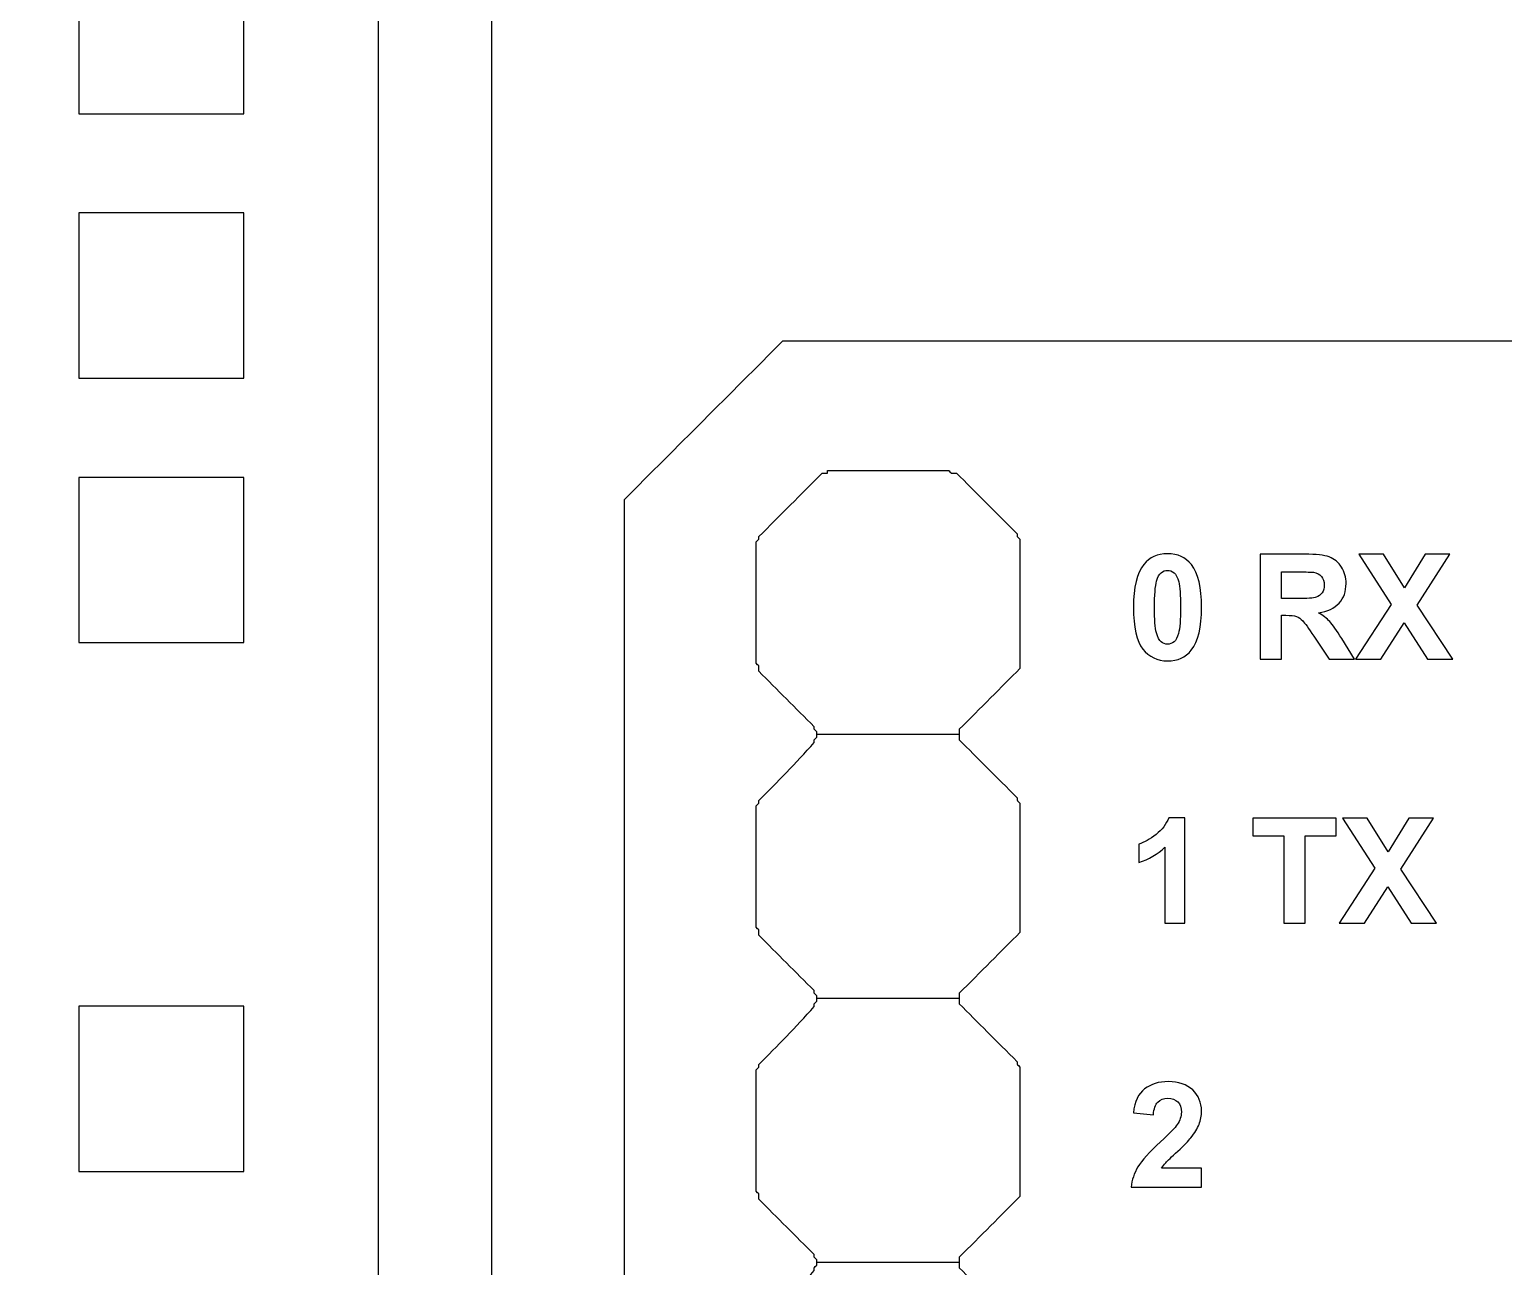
# Model space of a CAD drawing. Extents: x -1020 to 856, y -646 to 1108.
# Drawn here: x 389.91 to 404.08, y 738.81 to 750.69 of the extents above; entities that cross this region are included whole.
import ezdxf

# ---------------------------------------------------------------- set-up
doc = ezdxf.new("R2010")
doc.units = 0
doc.header["$MEASUREMENT"] = 0
doc.layers.add('LAYER_1', color=7, linetype='CONTINUOUS')

msp = doc.modelspace()

# ---------------------------------------------------------------- linework, layer by layer
at = {"layer": 'LAYER_1', "color": 250}
for points, knots in [([(581.5, 670), (581.5, 670), (581.5, 793), (581.5, 793), (581.5, 793), (581.5, 795.761), (579.261, 798), (576.5, 798), (576.5, 798), (576.5, 798), (333.5, 798), (333.5, 798), (333.5, 798), (330.739, 798), (328.5, 795.761), (328.5, 793), (328.5, 793), (328.5, 793), (328.5, 670), (328.5, 670), (328.5, 670), (328.5, 667.239), (330.739, 665), (333.5, 665), (333.5, 665), (333.5, 665), (576.5, 665), (576.5, 665), (576.5, 665), (579.261, 665), (581.5, 667.239), (581.5, 670)], [0, 0, 0, 0, 0.125, 0.125, 0.125, 0.125, 0.25, 0.25, 0.25, 0.25, 0.375, 0.375, 0.375, 0.375, 0.5, 0.5, 0.5, 0.5, 0.625, 0.625, 0.625, 0.625, 0.75, 0.75, 0.75, 0.75, 0.875, 0.875, 0.875, 0.875, 1, 1, 1, 1]), ([(385.4614, 762.11), (385.4614, 762.11), (394.3514, 762.11), (394.3514, 762.11), (394.3514, 762.11), (394.3514, 762.11), (394.3514, 678.29), (394.3514, 678.29), (394.3514, 678.29), (394.3514, 678.29), (385.4614, 678.29), (385.4614, 678.29), (385.4614, 678.29), (385.4614, 678.29), (385.4614, 762.11), (385.4614, 762.11)], [0, 0, 0, 0, 0.25, 0.25, 0.25, 0.25, 0.5, 0.5, 0.5, 0.5, 0.75, 0.75, 0.75, 0.75, 1, 1, 1, 1]), ([(390.3827, 751.4697), (390.3827, 751.4697), (391.9702, 751.4697), (391.9702, 751.4697), (391.9702, 751.4697), (391.9702, 751.4697), (391.9702, 749.8822), (391.9702, 749.8822), (391.9702, 749.8822), (391.9702, 749.8822), (390.3827, 749.8822), (390.3827, 749.8822), (390.3827, 749.8822), (390.3827, 749.8822), (390.3827, 751.4697), (390.3827, 751.4697)], [0, 0, 0, 0, 0.25, 0.25, 0.25, 0.25, 0.5, 0.5, 0.5, 0.5, 0.75, 0.75, 0.75, 0.75, 1, 1, 1, 1]), ([(390.3827, 748.9297), (390.3827, 748.9297), (391.9702, 748.9297), (391.9702, 748.9297), (391.9702, 748.9297), (391.9702, 748.9297), (391.9702, 747.3422), (391.9702, 747.3422), (391.9702, 747.3422), (391.9702, 747.3422), (390.3827, 747.3422), (390.3827, 747.3422), (390.3827, 747.3422), (390.3827, 747.3422), (390.3827, 748.9297), (390.3827, 748.9297)], [0, 0, 0, 0, 0.25, 0.25, 0.25, 0.25, 0.5, 0.5, 0.5, 0.5, 0.75, 0.75, 0.75, 0.75, 1, 1, 1, 1]), ([(390.3827, 746.3897), (390.3827, 746.3897), (391.9702, 746.3897), (391.9702, 746.3897), (391.9702, 746.3897), (391.9702, 746.3897), (391.9702, 744.8022), (391.9702, 744.8022), (391.9702, 744.8022), (391.9702, 744.8022), (390.3827, 744.8022), (390.3827, 744.8022), (390.3827, 744.8022), (390.3827, 744.8022), (390.3827, 746.3897), (390.3827, 746.3897)], [0, 0, 0, 0, 0.25, 0.25, 0.25, 0.25, 0.5, 0.5, 0.5, 0.5, 0.75, 0.75, 0.75, 0.75, 1, 1, 1, 1]), ([(397.4759, 743.9184), (397.4759, 743.9184), (397.4759, 743.9184), (397.4759, 743.9438), (397.4759, 743.9438), (397.4759, 743.9438), (397.4759, 743.9438), (397.4506, 743.9691), (397.4506, 743.9691), (397.4506, 743.9691), (397.4506, 743.9691), (397.4506, 743.9945), (397.4506, 743.9945), (397.2731, 744.172), (397.0956, 744.3495), (396.9181, 744.527), (396.9181, 744.527), (396.9181, 744.527), (396.9181, 744.5523), (396.9181, 744.5777), (396.9181, 744.5777), (396.9181, 744.5777), (396.9181, 744.5777), (396.8927, 744.6031), (396.8927, 744.6031), (396.8927, 744.9834), (396.8927, 745.3638), (396.8927, 745.7695), (396.8927, 745.7695), (396.8927, 745.7695), (396.8927, 745.7695), (396.9181, 745.7949), (396.9181, 745.7949), (396.9181, 745.7949), (396.9181, 745.7949), (396.9181, 745.8202), (396.9181, 745.8202), (397.1209, 746.0231), (397.3238, 746.2259), (397.5266, 746.4288), (397.5266, 746.4288), (397.5266, 746.4288), (397.552, 746.4288), (397.5774, 746.4288), (397.5774, 746.4288), (397.5774, 746.4288), (397.5774, 746.4288), (397.5774, 746.4541), (397.5774, 746.4541), (397.9577, 746.4541), (398.3381, 746.4541), (398.7438, 746.4541), (398.7438, 746.4541), (398.7438, 746.4541), (398.7438, 746.4541), (398.7692, 746.4288), (398.7692, 746.4288), (398.7692, 746.4288), (398.7945, 746.4288), (398.8199, 746.4288), (398.8199, 746.4288), (398.9974, 746.2513), (399.2002, 746.0484), (399.4031, 745.8456), (399.4031, 745.8456), (399.4031, 745.8456), (399.4031, 745.8456), (399.4031, 745.8202), (399.4031, 745.8202), (399.4031, 745.8202), (399.4031, 745.8202), (399.4284, 745.7949), (399.4284, 745.7949), (399.4284, 745.3891), (399.4284, 744.9834), (399.4284, 744.5523), (399.4284, 744.5523), (399.2509, 744.3748), (399.0481, 744.172), (398.8452, 743.9691), (398.8452, 743.9691), (398.8452, 743.9691), (398.8452, 743.9438), (398.8452, 743.9184)], [0, 0, 0, 0, 0.047619, 0.047619, 0.047619, 0.047619, 0.0952381, 0.0952381, 0.0952381, 0.0952381, 0.1428571, 0.1428571, 0.1428571, 0.1428571, 0.1904762, 0.1904762, 0.1904762, 0.1904762, 0.2380952, 0.2380952, 0.2380952, 0.2380952, 0.2857143, 0.2857143, 0.2857143, 0.2857143, 0.3333333, 0.3333333, 0.3333333, 0.3333333, 0.3809524, 0.3809524, 0.3809524, 0.3809524, 0.4285714, 0.4285714, 0.4285714, 0.4285714, 0.4761905, 0.4761905, 0.4761905, 0.4761905, 0.5238095, 0.5238095, 0.5238095, 0.5238095, 0.5714286, 0.5714286, 0.5714286, 0.5714286, 0.6190476, 0.6190476, 0.6190476, 0.6190476, 0.6666667, 0.6666667, 0.6666667, 0.6666667, 0.7142857, 0.7142857, 0.7142857, 0.7142857, 0.7619048, 0.7619048, 0.7619048, 0.7619048, 0.8095238, 0.8095238, 0.8095238, 0.8095238, 0.8571429, 0.8571429, 0.8571429, 0.8571429, 0.9047619, 0.9047619, 0.9047619, 0.9047619, 0.952381, 0.952381, 0.952381, 0.952381, 1, 1, 1, 1]), ([(400.8468, 745.656), (400.9447, 745.656), (401.021, 745.6211), (401.0759, 745.5514), (401.0759, 745.5514), (401.1414, 745.469), (401.1743, 745.3321), (401.1743, 745.1408), (401.1743, 745.1408), (401.1743, 744.9502), (401.1412, 744.8131), (401.0752, 744.7295), (401.0752, 744.7295), (401.0208, 744.6607), (400.9447, 744.6265), (400.8468, 744.6265), (400.8468, 744.6265), (400.7489, 744.6265), (400.6698, 744.664), (400.6097, 744.7396), (400.6097, 744.7396), (400.5496, 744.8149), (400.5195, 744.9495), (400.5195, 745.1429), (400.5195, 745.1429), (400.5195, 745.3328), (400.5526, 745.4694), (400.6186, 745.5528), (400.6186, 745.5528), (400.673, 745.6216), (400.7491, 745.656), (400.8468, 745.656)], [0, 0, 0, 0, 0.125, 0.125, 0.125, 0.125, 0.25, 0.25, 0.25, 0.25, 0.375, 0.375, 0.375, 0.375, 0.5, 0.5, 0.5, 0.5, 0.625, 0.625, 0.625, 0.625, 0.75, 0.75, 0.75, 0.75, 0.875, 0.875, 0.875, 0.875, 1, 1, 1, 1]), ([(400.8468, 745.656), (400.9447, 745.656), (401.021, 745.6211), (401.0759, 745.5514), (401.0759, 745.5514), (401.1414, 745.469), (401.1743, 745.3321), (401.1743, 745.1408), (401.1743, 745.1408), (401.1743, 744.9502), (401.1412, 744.8131), (401.0752, 744.7295), (401.0752, 744.7295), (401.0208, 744.6607), (400.9447, 744.6265), (400.8468, 744.6265), (400.8468, 744.6265), (400.7489, 744.6265), (400.6698, 744.664), (400.6097, 744.7396), (400.6097, 744.7396), (400.5496, 744.8149), (400.5195, 744.9495), (400.5195, 745.1429), (400.5195, 745.1429), (400.5195, 745.3328), (400.5526, 745.4694), (400.6186, 745.5528), (400.6186, 745.5528), (400.673, 745.6216), (400.7491, 745.656), (400.8468, 745.656)], [0, 0, 0, 0, 0.125, 0.125, 0.125, 0.125, 0.25, 0.25, 0.25, 0.25, 0.375, 0.375, 0.375, 0.375, 0.5, 0.5, 0.5, 0.5, 0.625, 0.625, 0.625, 0.625, 0.75, 0.75, 0.75, 0.75, 0.875, 0.875, 0.875, 0.875, 1, 1, 1, 1]), ([(401.7382, 744.6436), (401.7382, 744.6436), (401.7382, 745.6518), (401.7382, 745.6518), (401.7382, 745.6518), (401.7382, 745.6518), (402.1668, 745.6518), (402.1668, 745.6518), (402.1668, 745.6518), (402.2746, 745.6518), (402.3527, 745.6427), (402.4016, 745.6246), (402.4016, 745.6246), (402.4503, 745.6065), (402.4896, 745.5743), (402.5189, 745.5281), (402.5189, 745.5281), (402.5483, 745.4816), (402.5628, 745.4288), (402.5628, 745.3692), (402.5628, 745.3692), (402.5628, 745.2936), (402.5405, 745.2309), (402.4961, 745.1816), (402.4961, 745.1816), (402.4518, 745.1325), (402.3851, 745.1014), (402.2966, 745.0887), (402.2966, 745.0887), (402.3408, 745.0629), (402.3772, 745.0347), (402.4058, 745.0039), (402.4058, 745.0039), (402.4344, 744.9732), (402.4729, 744.9188), (402.5215, 744.8403), (402.5215, 744.8403), (402.5215, 744.8403), (402.6447, 744.6436), (402.6447, 744.6436), (402.6447, 744.6436), (402.6447, 744.6436), (402.4013, 744.6436), (402.4013, 744.6436), (402.4013, 744.6436), (402.4013, 744.6436), (402.2541, 744.8631), (402.2541, 744.8631), (402.2541, 744.8631), (402.2018, 744.9415), (402.1661, 744.9908), (402.1469, 745.0112), (402.1469, 745.0112), (402.1276, 745.0316), (402.1072, 745.0455), (402.0856, 745.0532), (402.0856, 745.0532), (402.064, 745.0607), (402.03, 745.0645), (401.983, 745.0645), (401.983, 745.0645), (401.983, 745.0645), (401.9419, 745.0645), (401.9419, 745.0645), (401.9419, 745.0645), (401.9419, 745.0645), (401.9419, 744.6436), (401.9419, 744.6436), (401.9419, 744.6436), (401.9419, 744.6436), (401.7382, 744.6436), (401.7382, 744.6436)], [0, 0, 0, 0, 0.0555556, 0.0555556, 0.0555556, 0.0555556, 0.1111111, 0.1111111, 0.1111111, 0.1111111, 0.1666667, 0.1666667, 0.1666667, 0.1666667, 0.2222222, 0.2222222, 0.2222222, 0.2222222, 0.2777778, 0.2777778, 0.2777778, 0.2777778, 0.3333333, 0.3333333, 0.3333333, 0.3333333, 0.3888889, 0.3888889, 0.3888889, 0.3888889, 0.4444444, 0.4444444, 0.4444444, 0.4444444, 0.5, 0.5, 0.5, 0.5, 0.5555556, 0.5555556, 0.5555556, 0.5555556, 0.6111111, 0.6111111, 0.6111111, 0.6111111, 0.6666667, 0.6666667, 0.6666667, 0.6666667, 0.7222222, 0.7222222, 0.7222222, 0.7222222, 0.7777778, 0.7777778, 0.7777778, 0.7777778, 0.8333333, 0.8333333, 0.8333333, 0.8333333, 0.8888889, 0.8888889, 0.8888889, 0.8888889, 0.9444444, 0.9444444, 0.9444444, 0.9444444, 1, 1, 1, 1]), ([(402.6522, 744.6436), (402.6522, 744.6436), (402.9968, 745.1696), (402.9968, 745.1696), (402.9968, 745.1696), (402.9968, 745.1696), (402.6846, 745.6518), (402.6846, 745.6518), (402.6846, 745.6518), (402.6846, 745.6518), (402.9224, 745.6518), (402.9224, 745.6518), (402.9224, 745.6518), (402.9224, 745.6518), (403.1247, 745.3279), (403.1247, 745.3279), (403.1247, 745.3279), (403.1247, 745.3279), (403.3226, 745.6518), (403.3226, 745.6518), (403.3226, 745.6518), (403.3226, 745.6518), (403.5585, 745.6518), (403.5585, 745.6518), (403.5585, 745.6518), (403.5585, 745.6518), (403.245, 745.1622), (403.245, 745.1622), (403.245, 745.1622), (403.245, 745.1622), (403.5895, 744.6436), (403.5895, 744.6436), (403.5895, 744.6436), (403.5895, 744.6436), (403.344, 744.6436), (403.344, 744.6436), (403.344, 744.6436), (403.344, 744.6436), (403.1205, 744.9922), (403.1205, 744.9922), (403.1205, 744.9922), (403.1205, 744.9922), (402.8963, 744.6436), (402.8963, 744.6436), (402.8963, 744.6436), (402.8963, 744.6436), (402.6522, 744.6436), (402.6522, 744.6436)], [0, 0, 0, 0, 0.0833333, 0.0833333, 0.0833333, 0.0833333, 0.1666667, 0.1666667, 0.1666667, 0.1666667, 0.25, 0.25, 0.25, 0.25, 0.3333333, 0.3333333, 0.3333333, 0.3333333, 0.4166667, 0.4166667, 0.4166667, 0.4166667, 0.5, 0.5, 0.5, 0.5, 0.5833333, 0.5833333, 0.5833333, 0.5833333, 0.6666667, 0.6666667, 0.6666667, 0.6666667, 0.75, 0.75, 0.75, 0.75, 0.8333333, 0.8333333, 0.8333333, 0.8333333, 0.9166667, 0.9166667, 0.9166667, 0.9166667, 1, 1, 1, 1]), ([(400.8468, 745.4957), (400.8236, 745.4957), (400.8027, 745.4882), (400.7843, 745.4734), (400.7843, 745.4734), (400.766, 745.4584), (400.7518, 745.4317), (400.7416, 745.3931), (400.7416, 745.3931), (400.7285, 745.3431), (400.7217, 745.2591), (400.7217, 745.1408), (400.7217, 745.1408), (400.7217, 745.0225), (400.7278, 744.9413), (400.7395, 744.8971), (400.7395, 744.8971), (400.7514, 744.8528), (400.7665, 744.8235), (400.7845, 744.8086), (400.7845, 744.8086), (400.8029, 744.794), (400.8236, 744.7866), (400.8468, 744.7866), (400.8468, 744.7866), (400.8702, 744.7866), (400.8911, 744.794), (400.9095, 744.8091), (400.9095, 744.8091), (400.9278, 744.8239), (400.9421, 744.8506), (400.9522, 744.8891), (400.9522, 744.8891), (400.9653, 744.9386), (400.9722, 745.0225), (400.9722, 745.1408), (400.9722, 745.1408), (400.9722, 745.2591), (400.966, 745.3403), (400.9543, 745.3847), (400.9543, 745.3847), (400.9424, 745.4288), (400.9273, 745.4584), (400.9093, 745.4734), (400.9093, 745.4734), (400.8909, 745.4882), (400.8702, 745.4957), (400.8468, 745.4957)], [0, 0, 0, 0, 0.0833333, 0.0833333, 0.0833333, 0.0833333, 0.1666667, 0.1666667, 0.1666667, 0.1666667, 0.25, 0.25, 0.25, 0.25, 0.3333333, 0.3333333, 0.3333333, 0.3333333, 0.4166667, 0.4166667, 0.4166667, 0.4166667, 0.5, 0.5, 0.5, 0.5, 0.5833333, 0.5833333, 0.5833333, 0.5833333, 0.6666667, 0.6666667, 0.6666667, 0.6666667, 0.75, 0.75, 0.75, 0.75, 0.8333333, 0.8333333, 0.8333333, 0.8333333, 0.9166667, 0.9166667, 0.9166667, 0.9166667, 1, 1, 1, 1]), ([(400.8468, 745.4957), (400.8236, 745.4957), (400.8027, 745.4882), (400.7843, 745.4734), (400.7843, 745.4734), (400.766, 745.4584), (400.7518, 745.4317), (400.7416, 745.3931), (400.7416, 745.3931), (400.7285, 745.3431), (400.7217, 745.2591), (400.7217, 745.1408), (400.7217, 745.1408), (400.7217, 745.0225), (400.7278, 744.9413), (400.7395, 744.8971), (400.7395, 744.8971), (400.7514, 744.8528), (400.7665, 744.8235), (400.7845, 744.8086), (400.7845, 744.8086), (400.8029, 744.794), (400.8236, 744.7866), (400.8468, 744.7866), (400.8468, 744.7866), (400.8702, 744.7866), (400.8911, 744.794), (400.9095, 744.8091), (400.9095, 744.8091), (400.9278, 744.8239), (400.9421, 744.8506), (400.9522, 744.8891), (400.9522, 744.8891), (400.9653, 744.9386), (400.9722, 745.0225), (400.9722, 745.1408), (400.9722, 745.1408), (400.9722, 745.2591), (400.966, 745.3403), (400.9543, 745.3847), (400.9543, 745.3847), (400.9424, 745.4288), (400.9273, 745.4584), (400.9093, 745.4734), (400.9093, 745.4734), (400.8909, 745.4882), (400.8702, 745.4957), (400.8468, 745.4957)], [0, 0, 0, 0, 0.0833333, 0.0833333, 0.0833333, 0.0833333, 0.1666667, 0.1666667, 0.1666667, 0.1666667, 0.25, 0.25, 0.25, 0.25, 0.3333333, 0.3333333, 0.3333333, 0.3333333, 0.4166667, 0.4166667, 0.4166667, 0.4166667, 0.5, 0.5, 0.5, 0.5, 0.5833333, 0.5833333, 0.5833333, 0.5833333, 0.6666667, 0.6666667, 0.6666667, 0.6666667, 0.75, 0.75, 0.75, 0.75, 0.8333333, 0.8333333, 0.8333333, 0.8333333, 0.9166667, 0.9166667, 0.9166667, 0.9166667, 1, 1, 1, 1]), ([(401.9419, 745.2255), (401.9419, 745.2255), (402.0924, 745.2255), (402.0924, 745.2255), (402.0924, 745.2255), (402.19, 745.2255), (402.2511, 745.2295), (402.2755, 745.2378), (402.2755, 745.2378), (402.2997, 745.246), (402.3186, 745.2603), (402.3325, 745.2804), (402.3325, 745.2804), (402.3461, 745.3006), (402.3532, 745.3258), (402.3532, 745.356), (402.3532, 745.356), (402.3532, 745.3901), (402.3441, 745.4173), (402.3259, 745.4382), (402.3259, 745.4382), (402.3079, 745.4591), (402.2823, 745.4723), (402.2492, 745.4779), (402.2492, 745.4779), (402.2328, 745.48), (402.1833, 745.4812), (402.1006, 745.4812), (402.1006, 745.4812), (402.1006, 745.4812), (401.9419, 745.4812), (401.9419, 745.4812), (401.9419, 745.4812), (401.9419, 745.4812), (401.9419, 745.2255), (401.9419, 745.2255)], [0, 0, 0, 0, 0.1111111, 0.1111111, 0.1111111, 0.1111111, 0.2222222, 0.2222222, 0.2222222, 0.2222222, 0.3333333, 0.3333333, 0.3333333, 0.3333333, 0.4444444, 0.4444444, 0.4444444, 0.4444444, 0.5555556, 0.5555556, 0.5555556, 0.5555556, 0.6666667, 0.6666667, 0.6666667, 0.6666667, 0.7777778, 0.7777778, 0.7777778, 0.7777778, 0.8888889, 0.8888889, 0.8888889, 0.8888889, 1, 1, 1, 1]), ([(397.4759, 741.3827), (397.4759, 741.3827), (397.4759, 741.3827), (397.4759, 741.408), (397.4759, 741.408), (397.4759, 741.408), (397.4759, 741.408), (397.4506, 741.4334), (397.4506, 741.4334), (397.4506, 741.4334), (397.4506, 741.4334), (397.4506, 741.4588), (397.4506, 741.4588), (397.2731, 741.6363), (397.0956, 741.8138), (396.9181, 741.9913), (396.9181, 741.9913), (396.9181, 741.9913), (396.9181, 742.0166), (396.9181, 742.042), (396.9181, 742.042), (396.9181, 742.042), (396.9181, 742.042), (396.8927, 742.0673), (396.8927, 742.0673), (396.8927, 742.4477), (396.8927, 742.8281), (396.8927, 743.2338), (396.8927, 743.2338), (396.8927, 743.2338), (396.8927, 743.2338), (396.9181, 743.2591), (396.9181, 743.2591), (396.9181, 743.2591), (396.9181, 743.2591), (396.9181, 743.2845), (396.9181, 743.2845), (397.0956, 743.462), (397.2731, 743.6395), (397.4506, 743.8423), (397.4506, 743.8423), (397.4506, 743.8423), (397.4506, 743.8423), (397.4506, 743.8677), (397.4506, 743.8677), (397.4506, 743.8677), (397.4506, 743.8677), (397.4759, 743.8931), (397.4759, 743.8931), (397.4759, 743.8931), (397.4759, 743.8931), (397.4759, 743.9184)], [0, 0, 0, 0, 0.0769231, 0.0769231, 0.0769231, 0.0769231, 0.1538462, 0.1538462, 0.1538462, 0.1538462, 0.2307692, 0.2307692, 0.2307692, 0.2307692, 0.3076923, 0.3076923, 0.3076923, 0.3076923, 0.3846154, 0.3846154, 0.3846154, 0.3846154, 0.4615385, 0.4615385, 0.4615385, 0.4615385, 0.5384615, 0.5384615, 0.5384615, 0.5384615, 0.6153846, 0.6153846, 0.6153846, 0.6153846, 0.6923077, 0.6923077, 0.6923077, 0.6923077, 0.7692308, 0.7692308, 0.7692308, 0.7692308, 0.8461538, 0.8461538, 0.8461538, 0.8461538, 0.9230769, 0.9230769, 0.9230769, 0.9230769, 1, 1, 1, 1]), ([(398.8452, 743.9184), (398.8452, 743.9184), (398.8452, 743.8931), (398.8452, 743.8677), (398.8452, 743.8677), (399.0227, 743.6902), (399.2002, 743.5127), (399.4031, 743.3098), (399.4031, 743.3098), (399.4031, 743.3098), (399.4031, 743.3098), (399.4031, 743.2845), (399.4031, 743.2845), (399.4031, 743.2845), (399.4031, 743.2845), (399.4284, 743.2591), (399.4284, 743.2591), (399.4284, 742.8534), (399.4284, 742.4477), (399.4284, 742.0166), (399.4284, 742.0166), (399.2509, 741.8391), (399.0481, 741.6363), (398.8452, 741.4334), (398.8452, 741.4334), (398.8452, 741.4334), (398.8452, 741.408), (398.8452, 741.3827)], [0, 0, 0, 0, 0.1428571, 0.1428571, 0.1428571, 0.1428571, 0.2857143, 0.2857143, 0.2857143, 0.2857143, 0.4285714, 0.4285714, 0.4285714, 0.4285714, 0.5714286, 0.5714286, 0.5714286, 0.5714286, 0.7142857, 0.7142857, 0.7142857, 0.7142857, 0.8571429, 0.8571429, 0.8571429, 0.8571429, 1, 1, 1, 1]), ([(401.0146, 742.1078), (401.0146, 742.1078), (400.8214, 742.1078), (400.8214, 742.1078), (400.8214, 742.1078), (400.8214, 742.1078), (400.8214, 742.8362), (400.8214, 742.8362), (400.8214, 742.8362), (400.7508, 742.77), (400.6677, 742.7212), (400.5719, 742.6897), (400.5719, 742.6897), (400.5719, 742.6897), (400.5719, 742.8651), (400.5719, 742.8651), (400.5719, 742.8651), (400.6221, 742.8815), (400.677, 742.9128), (400.7362, 742.9588), (400.7362, 742.9588), (400.7954, 743.005), (400.836, 743.0587), (400.8578, 743.1202), (400.8578, 743.1202), (400.8578, 743.1202), (401.0146, 743.1202), (401.0146, 743.1202), (401.0146, 743.1202), (401.0146, 743.1202), (401.0146, 742.1078), (401.0146, 742.1078)], [0, 0, 0, 0, 0.125, 0.125, 0.125, 0.125, 0.25, 0.25, 0.25, 0.25, 0.375, 0.375, 0.375, 0.375, 0.5, 0.5, 0.5, 0.5, 0.625, 0.625, 0.625, 0.625, 0.75, 0.75, 0.75, 0.75, 0.875, 0.875, 0.875, 0.875, 1, 1, 1, 1]), ([(401.9645, 742.1078), (401.9645, 742.1078), (401.9645, 742.9454), (401.9645, 742.9454), (401.9645, 742.9454), (401.9645, 742.9454), (401.6654, 742.9454), (401.6654, 742.9454), (401.6654, 742.9454), (401.6654, 742.9454), (401.6654, 743.116), (401.6654, 743.116), (401.6654, 743.116), (401.6654, 743.116), (402.4665, 743.116), (402.4665, 743.116), (402.4665, 743.116), (402.4665, 743.116), (402.4665, 742.9454), (402.4665, 742.9454), (402.4665, 742.9454), (402.4665, 742.9454), (402.1682, 742.9454), (402.1682, 742.9454), (402.1682, 742.9454), (402.1682, 742.9454), (402.1682, 742.1078), (402.1682, 742.1078), (402.1682, 742.1078), (402.1682, 742.1078), (401.9645, 742.1078), (401.9645, 742.1078)], [0, 0, 0, 0, 0.125, 0.125, 0.125, 0.125, 0.25, 0.25, 0.25, 0.25, 0.375, 0.375, 0.375, 0.375, 0.5, 0.5, 0.5, 0.5, 0.625, 0.625, 0.625, 0.625, 0.75, 0.75, 0.75, 0.75, 0.875, 0.875, 0.875, 0.875, 1, 1, 1, 1]), ([(402.4954, 742.1078), (402.4954, 742.1078), (402.84, 742.6338), (402.84, 742.6338), (402.84, 742.6338), (402.84, 742.6338), (402.5278, 743.116), (402.5278, 743.116), (402.5278, 743.116), (402.5278, 743.116), (402.7656, 743.116), (402.7656, 743.116), (402.7656, 743.116), (402.7656, 743.116), (402.9679, 742.7921), (402.9679, 742.7921), (402.9679, 742.7921), (402.9679, 742.7921), (403.1658, 743.116), (403.1658, 743.116), (403.1658, 743.116), (403.1658, 743.116), (403.4017, 743.116), (403.4017, 743.116), (403.4017, 743.116), (403.4017, 743.116), (403.0882, 742.6264), (403.0882, 742.6264), (403.0882, 742.6264), (403.0882, 742.6264), (403.4327, 742.1078), (403.4327, 742.1078), (403.4327, 742.1078), (403.4327, 742.1078), (403.1872, 742.1078), (403.1872, 742.1078), (403.1872, 742.1078), (403.1872, 742.1078), (402.9637, 742.4564), (402.9637, 742.4564), (402.9637, 742.4564), (402.9637, 742.4564), (402.7395, 742.1078), (402.7395, 742.1078), (402.7395, 742.1078), (402.7395, 742.1078), (402.4954, 742.1078), (402.4954, 742.1078)], [0, 0, 0, 0, 0.0833333, 0.0833333, 0.0833333, 0.0833333, 0.1666667, 0.1666667, 0.1666667, 0.1666667, 0.25, 0.25, 0.25, 0.25, 0.3333333, 0.3333333, 0.3333333, 0.3333333, 0.4166667, 0.4166667, 0.4166667, 0.4166667, 0.5, 0.5, 0.5, 0.5, 0.5833333, 0.5833333, 0.5833333, 0.5833333, 0.6666667, 0.6666667, 0.6666667, 0.6666667, 0.75, 0.75, 0.75, 0.75, 0.8333333, 0.8333333, 0.8333333, 0.8333333, 0.9166667, 0.9166667, 0.9166667, 0.9166667, 1, 1, 1, 1]), ([(397.4759, 738.847), (397.4759, 738.847), (397.4759, 738.847), (397.4759, 738.8723), (397.4759, 738.8723), (397.4759, 738.8723), (397.4759, 738.8723), (397.4506, 738.8977), (397.4506, 738.8977), (397.4506, 738.8977), (397.4506, 738.8977), (397.4506, 738.923), (397.4506, 738.923), (397.2731, 739.1005), (397.0956, 739.278), (396.9181, 739.4555), (396.9181, 739.4555), (396.9181, 739.4555), (396.9181, 739.4809), (396.9181, 739.5062), (396.9181, 739.5062), (396.9181, 739.5062), (396.9181, 739.5062), (396.8927, 739.5316), (396.8927, 739.5316), (396.8927, 739.912), (396.8927, 740.2923), (396.8927, 740.698), (396.8927, 740.698), (396.8927, 740.698), (396.8927, 740.698), (396.9181, 740.7234), (396.9181, 740.7234), (396.9181, 740.7234), (396.9181, 740.7234), (396.9181, 740.7488), (396.9181, 740.7488), (397.0956, 740.9263), (397.2731, 741.1038), (397.4506, 741.3066), (397.4506, 741.3066), (397.4506, 741.3066), (397.4506, 741.3066), (397.4506, 741.332), (397.4506, 741.332), (397.4506, 741.332), (397.4506, 741.332), (397.4759, 741.3573), (397.4759, 741.3573), (397.4759, 741.3573), (397.4759, 741.3573), (397.4759, 741.3827)], [0, 0, 0, 0, 0.0769231, 0.0769231, 0.0769231, 0.0769231, 0.1538462, 0.1538462, 0.1538462, 0.1538462, 0.2307692, 0.2307692, 0.2307692, 0.2307692, 0.3076923, 0.3076923, 0.3076923, 0.3076923, 0.3846154, 0.3846154, 0.3846154, 0.3846154, 0.4615385, 0.4615385, 0.4615385, 0.4615385, 0.5384615, 0.5384615, 0.5384615, 0.5384615, 0.6153846, 0.6153846, 0.6153846, 0.6153846, 0.6923077, 0.6923077, 0.6923077, 0.6923077, 0.7692308, 0.7692308, 0.7692308, 0.7692308, 0.8461538, 0.8461538, 0.8461538, 0.8461538, 0.9230769, 0.9230769, 0.9230769, 0.9230769, 1, 1, 1, 1]), ([(398.8452, 741.3827), (398.8452, 741.3827), (398.8452, 741.3573), (398.8452, 741.332), (398.8452, 741.332), (399.0227, 741.1545), (399.2002, 740.977), (399.4031, 740.7741), (399.4031, 740.7741), (399.4031, 740.7741), (399.4031, 740.7741), (399.4031, 740.7488), (399.4031, 740.7488), (399.4031, 740.7488), (399.4031, 740.7488), (399.4284, 740.7234), (399.4284, 740.7234), (399.4284, 740.3177), (399.4284, 739.912), (399.4284, 739.4809), (399.4284, 739.4809), (399.2509, 739.3034), (399.0481, 739.1005), (398.8452, 738.8977), (398.8452, 738.8977), (398.8452, 738.8977), (398.8452, 738.8723), (398.8452, 738.847)], [0, 0, 0, 0, 0.1428571, 0.1428571, 0.1428571, 0.1428571, 0.2857143, 0.2857143, 0.2857143, 0.2857143, 0.4285714, 0.4285714, 0.4285714, 0.4285714, 0.5714286, 0.5714286, 0.5714286, 0.5714286, 0.7142857, 0.7142857, 0.7142857, 0.7142857, 0.8571429, 0.8571429, 0.8571429, 0.8571429, 1, 1, 1, 1]), ([(390.3827, 741.3097), (390.3827, 741.3097), (391.9702, 741.3097), (391.9702, 741.3097), (391.9702, 741.3097), (391.9702, 741.3097), (391.9702, 739.7222), (391.9702, 739.7222), (391.9702, 739.7222), (391.9702, 739.7222), (390.3827, 739.7222), (390.3827, 739.7222), (390.3827, 739.7222), (390.3827, 739.7222), (390.3827, 741.3097), (390.3827, 741.3097)], [0, 0, 0, 0, 0.25, 0.25, 0.25, 0.25, 0.5, 0.5, 0.5, 0.5, 0.75, 0.75, 0.75, 0.75, 1, 1, 1, 1]), ([(401.1737, 739.7516), (401.1737, 739.7516), (401.1737, 739.5721), (401.1737, 739.5721), (401.1737, 739.5721), (401.1737, 739.5721), (400.4962, 739.5721), (400.4962, 739.5721), (400.4962, 739.5721), (400.5038, 739.6399), (400.5257, 739.7043), (400.5624, 739.7651), (400.5624, 739.7651), (400.5991, 739.8258), (400.6716, 739.9064), (400.7796, 740.0068), (400.7796, 740.0068), (400.8669, 740.0878), (400.9202, 740.143), (400.94, 740.1719), (400.94, 740.1719), (400.9664, 740.2118), (400.9799, 740.2512), (400.9799, 740.2902), (400.9799, 740.2902), (400.9799, 740.3331), (400.9684, 740.3662), (400.9451, 740.3895), (400.9451, 740.3895), (400.9219, 740.4128), (400.89, 740.4242), (400.8491, 740.4242), (400.8491, 740.4242), (400.8087, 740.4242), (400.7768, 740.412), (400.7529, 740.3878), (400.7529, 740.3878), (400.7292, 740.3635), (400.7153, 740.3231), (400.7116, 740.2667), (400.7116, 740.2667), (400.7116, 740.2667), (400.519, 740.286), (400.519, 740.286), (400.519, 740.286), (400.5306, 740.3923), (400.5664, 740.4686), (400.627, 740.515), (400.627, 740.515), (400.6876, 740.5613), (400.7632, 740.5845), (400.854, 740.5845), (400.854, 740.5845), (400.9535, 740.5845), (401.0317, 740.5576), (401.0886, 740.5041), (401.0886, 740.5041), (401.1454, 740.4503), (401.1737, 740.3836), (401.1737, 740.3038), (401.1737, 740.3038), (401.1737, 740.2585), (401.1656, 740.2153), (401.1494, 740.1742), (401.1494, 740.1742), (401.1332, 740.1332), (401.1073, 740.0902), (401.0721, 740.0454), (401.0721, 740.0454), (401.0486, 740.0155), (401.0064, 739.9726), (400.9456, 739.9167), (400.9456, 739.9167), (400.8845, 739.8608), (400.8458, 739.8235), (400.8296, 739.8052), (400.8296, 739.8052), (400.8134, 739.7869), (400.8, 739.7691), (400.79, 739.7516), (400.79, 739.7516), (400.79, 739.7516), (401.1737, 739.7516), (401.1737, 739.7516)], [0, 0, 0, 0, 0.047619, 0.047619, 0.047619, 0.047619, 0.0952381, 0.0952381, 0.0952381, 0.0952381, 0.1428571, 0.1428571, 0.1428571, 0.1428571, 0.1904762, 0.1904762, 0.1904762, 0.1904762, 0.2380952, 0.2380952, 0.2380952, 0.2380952, 0.2857143, 0.2857143, 0.2857143, 0.2857143, 0.3333333, 0.3333333, 0.3333333, 0.3333333, 0.3809524, 0.3809524, 0.3809524, 0.3809524, 0.4285714, 0.4285714, 0.4285714, 0.4285714, 0.4761905, 0.4761905, 0.4761905, 0.4761905, 0.5238095, 0.5238095, 0.5238095, 0.5238095, 0.5714286, 0.5714286, 0.5714286, 0.5714286, 0.6190476, 0.6190476, 0.6190476, 0.6190476, 0.6666667, 0.6666667, 0.6666667, 0.6666667, 0.7142857, 0.7142857, 0.7142857, 0.7142857, 0.7619048, 0.7619048, 0.7619048, 0.7619048, 0.8095238, 0.8095238, 0.8095238, 0.8095238, 0.8571429, 0.8571429, 0.8571429, 0.8571429, 0.9047619, 0.9047619, 0.9047619, 0.9047619, 0.952381, 0.952381, 0.952381, 0.952381, 1, 1, 1, 1]), ([(397.4759, 736.3112), (397.4759, 736.3112), (397.4759, 736.3112), (397.4759, 736.3366), (397.4759, 736.3366), (397.4759, 736.3366), (397.4759, 736.3366), (397.4506, 736.3619), (397.4506, 736.3619), (397.4506, 736.3619), (397.4506, 736.3619), (397.4506, 736.3873), (397.4506, 736.3873), (397.2731, 736.5648), (397.0956, 736.7423), (396.9181, 736.9198), (396.9181, 736.9198), (396.9181, 736.9198), (396.9181, 736.9452), (396.9181, 736.9705), (396.9181, 736.9705), (396.9181, 736.9705), (396.9181, 736.9705), (396.8927, 736.9959), (396.8927, 736.9959), (396.8927, 737.3762), (396.8927, 737.7566), (396.8927, 738.1623), (396.8927, 738.1623), (396.8927, 738.1623), (396.8927, 738.1623), (396.9181, 738.1877), (396.9181, 738.1877), (396.9181, 738.1877), (396.9181, 738.1877), (396.9181, 738.213), (396.9181, 738.213), (397.0956, 738.3905), (397.2731, 738.568), (397.4506, 738.7709), (397.4506, 738.7709), (397.4506, 738.7709), (397.4506, 738.7709), (397.4506, 738.7962), (397.4506, 738.7962), (397.4506, 738.7962), (397.4506, 738.7962), (397.4759, 738.8216), (397.4759, 738.8216), (397.4759, 738.8216), (397.4759, 738.8216), (397.4759, 738.847)], [0, 0, 0, 0, 0.0769231, 0.0769231, 0.0769231, 0.0769231, 0.1538462, 0.1538462, 0.1538462, 0.1538462, 0.2307692, 0.2307692, 0.2307692, 0.2307692, 0.3076923, 0.3076923, 0.3076923, 0.3076923, 0.3846154, 0.3846154, 0.3846154, 0.3846154, 0.4615385, 0.4615385, 0.4615385, 0.4615385, 0.5384615, 0.5384615, 0.5384615, 0.5384615, 0.6153846, 0.6153846, 0.6153846, 0.6153846, 0.6923077, 0.6923077, 0.6923077, 0.6923077, 0.7692308, 0.7692308, 0.7692308, 0.7692308, 0.8461538, 0.8461538, 0.8461538, 0.8461538, 0.9230769, 0.9230769, 0.9230769, 0.9230769, 1, 1, 1, 1]), ([(398.8452, 738.847), (398.8452, 738.847), (398.8452, 738.8216), (398.8452, 738.7962), (398.8452, 738.7962), (399.0227, 738.6187), (399.2002, 738.4412), (399.4031, 738.2384), (399.4031, 738.2384), (399.4031, 738.2384), (399.4031, 738.2384), (399.4031, 738.213), (399.4031, 738.213), (399.4031, 738.213), (399.4031, 738.213), (399.4284, 738.1877), (399.4284, 738.1877), (399.4284, 737.782), (399.4284, 737.3762), (399.4284, 736.9452), (399.4284, 736.9452), (399.2509, 736.7677), (399.0481, 736.5648), (398.8452, 736.3619), (398.8452, 736.3619), (398.8452, 736.3619), (398.8452, 736.3366), (398.8452, 736.3112)], [0, 0, 0, 0, 0.1428571, 0.1428571, 0.1428571, 0.1428571, 0.2857143, 0.2857143, 0.2857143, 0.2857143, 0.4285714, 0.4285714, 0.4285714, 0.4285714, 0.5714286, 0.5714286, 0.5714286, 0.5714286, 0.7142857, 0.7142857, 0.7142857, 0.7142857, 0.8571429, 0.8571429, 0.8571429, 0.8571429, 1, 1, 1, 1])]:
    msp.add_open_spline(points, degree=3, knots=knots, dxfattribs=at)
at = {"layer": 'LAYER_1', "color": 186}
msp.add_open_spline([(393.2592, 757.8578), (393.2592, 757.8578), (393.2592, 682.5341), (393.2592, 682.5341)], degree=3, dxfattribs=at)
at = {"layer": 'LAYER_1', "color": 7}
msp.add_open_spline([(448.8752, 681.7677), (445.7816, 681.7677), (398.7438, 681.7677), (395.6248, 681.7677), (395.6248, 681.7677), (395.6248, 703.22), (395.6248, 724.6976), (395.6248, 746.1752), (395.6248, 746.1752), (396.132, 746.6824), (396.6391, 747.1895), (397.1463, 747.6967), (397.1463, 747.6967), (400.9499, 747.6967), (404.7535, 747.6967), (408.5571, 747.6967), (408.5571, 747.6967), (409.3939, 748.5334), (410.2307, 749.3702), (411.0928, 750.2324), (411.0928, 750.2324), (421.9965, 750.2324), (432.9001, 750.2324), (443.8037, 750.2324), (443.8037, 750.2324), (444.6405, 749.3956), (445.4773, 748.5588), (446.3395, 747.6967), (446.3395, 747.6967), (447.1763, 747.6967), (448.013, 747.6967), (448.8752, 747.6967), (448.8752, 747.6967), (448.8752, 725.7372), (448.8752, 703.7525), (448.8752, 681.7677)], degree=3, knots=[0, 0, 0, 0, 0.1111111, 0.1111111, 0.1111111, 0.1111111, 0.2222222, 0.2222222, 0.2222222, 0.2222222, 0.3333333, 0.3333333, 0.3333333, 0.3333333, 0.4444444, 0.4444444, 0.4444444, 0.4444444, 0.5555556, 0.5555556, 0.5555556, 0.5555556, 0.6666667, 0.6666667, 0.6666667, 0.6666667, 0.7777778, 0.7777778, 0.7777778, 0.7777778, 0.8888889, 0.8888889, 0.8888889, 0.8888889, 1, 1, 1, 1], dxfattribs=at)
at = {"layer": 'LAYER_1', "color": 250}
for points in [[(398.8452, 743.9184), (398.3888, 743.9184), (397.9324, 743.9184), (397.4759, 743.9184)], [(398.8452, 741.3827), (398.3888, 741.3827), (397.9324, 741.3827), (397.4759, 741.3827)], [(398.8452, 738.847), (398.3888, 738.847), (397.9324, 738.847), (397.4759, 738.847)]]:
    msp.add_open_spline(points, degree=3, dxfattribs=at)

doc.saveas('drawing.dxf')
